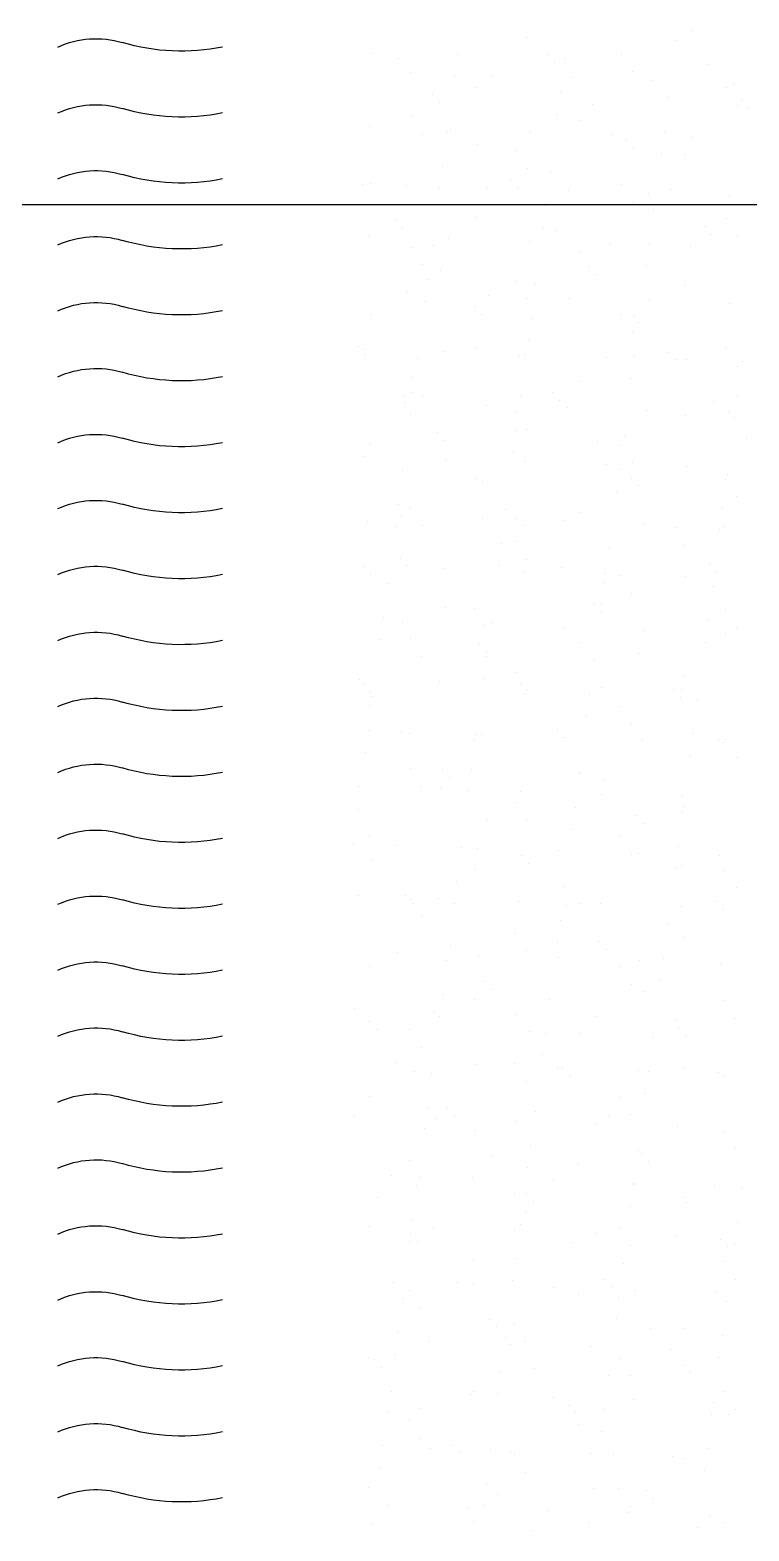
# Model space of a CAD drawing. Header units: millimetres. Extents: x 1203 to 40067, y 460 to 24960.
# Drawn here: x 17054 to 17491, y 15356 to 16266 of the extents above; entities that cross this region are included whole.
import ezdxf

# ---------------------------------------------------------------- set-up
doc = ezdxf.new("R2010")
doc.units = ezdxf.units.MM
for name, color, linetype in [('DOTE', 1, 'Continuous'), ('JJ', 252, 'Continuous'), ('LVTRY', 6, 'Continuous'), ('SPACE', 3, 'Continuous')]:
    doc.layers.add(name, color=color, linetype=linetype)
doc.styles.add('DIM_FONT', font='SIMPLEX.shx', dxfattribs={"width": 0.8})

# ---------------------------------------------------------------- blocks, each defined once
blk = doc.blocks.new('_C0FZY')
at = {"layer": 'JJ', "color": 8}
for p, q in [((1773.36, 82.89), (1773.36, 82.89)), ((1782.84, 76.6), (1782.84, 76.6)), ((1872.7, 78.13), (1872.7, 78.13)), ((1815.92, 68.32), (1815.92, 68.32)), ((1850.06, 65.51), (1850.06, 65.51)), ((1860.78, 67.9), (1860.78, 67.9)), ((1915.46, 68.28), (1915.46, 68.28)), ((1951.03, 65.7), (1951.03, 65.7)), ((1967.84, 68.81), (1967.84, 68.81)), ((1763.33, 62.23), (1763.33, 62.23)), ((1809.09, 57.61), (1809.09, 57.61)), ((1856.49, 63.22), (1856.49, 63.22)), ((1894.75, 55.46), (1894.75, 55.46)), ((1917.2, 55.06), (1917.2, 55.06)), ((1943.69, 57.06), (1943.69, 57.06)), ((1747.92, 50.66), (1747.92, 50.66)), ((1752.31, 47.81), (1752.31, 47.81)), ((1796.86, 52.26), (1796.86, 52.26)), ((1845.81, 53.86), (1845.81, 53.86)), ((1904.23, 48.3), (1904.23, 48.3)), ((1743.08, 40.14), (1743.08, 40.14)), ((1745.49, 37.1), (1745.49, 37.1)), ((1787.38, 42.1), (1787.38, 42.1)), ((1833.33, 37.94), (1833.33, 37.94)), ((1852.78, 44.86), (1852.78, 44.86)), ((1926.49, 38.92), (1926.49, 38.92)), ((1930.78, 43.61), (1930.78, 43.61)), ((1738.79, 35.45), (1738.79, 35.45)), ((1840.63, 27.78), (1840.63, 27.78)), ((1854.52, 31.64), (1854.52, 31.64)), ((1943.27, 30.25), (1943.27, 30.25)), ((1790.1, 21.45), (1790.1, 21.45)), ((1821.99, 19.51), (1821.99, 19.51)), ((1870.93, 21.11), (1870.93, 21.11)), ((1919.87, 22.71), (1919.87, 22.71)), ((1921.75, 20.56), (1921.75, 20.56)), ((1936.45, 19.54), (1936.45, 19.54)), ((1968.82, 24.31), (1968.82, 24.31)), ((1773.05, 17.91), (1773.05, 17.91)), ((1808.79, 11.16), (1808.79, 11.16)), ((1813.08, 15.84), (1813.08, 15.84)), ((1879.67, 9.74), (1879.67, 9.74)), ((1903.32, 13.64), (1903.32, 13.64)), ((1777.02, 7.27), (1777.02, 7.27)), ((1791.84, 8.22), (1791.84, 8.22)), ((1859.06, -2.86), (1859.06, -2.86)), ((1872.84, -0.97), (1872.84, -0.97)), ((1883.08, -8.45), (1883.08, -8.45)), ((1924.46, -0.09), (1924.46, -0.09)), ((1750.39, -17.95), (1750.39, -17.95)), ((1785.62, -14.12), (1785.62, -14.12)), ((1799.34, -16.35), (1799.34, -16.35)), ((1816.06, -10.78), (1816.06, -10.78)), ((1848.28, -14.75), (1848.28, -14.75)), ((1878.79, -13.14), (1878.79, -13.14)), ((1897.22, -13.15), (1897.22, -13.15)), ((1926.2, -13.31), (1926.2, -13.31)), ((1946.16, -11.55), (1946.16, -11.55)), ((1967.98, -10.29), (1967.98, -10.29)), ((1973.32, -10.65), (1973.32, -10.65)), ((1796.38, -26.28), (1796.38, -26.28)), ((1809.24, -21.49), (1809.24, -21.49)), ((1861.78, -23.51), (1861.78, -23.51)), ((1752.46, -31.29), (1752.46, -31.29)), ((1765.37, -36.22), (1765.37, -36.22)), ((1904.37, -30.8), (1904.37, -30.8)), ((1953.07, -32.75), (1953.07, -32.75)), ((1745.63, -42), (1745.63, -42)), ((1761.08, -40.9), (1761.08, -40.9)), ((1855.62, -38.42), (1855.62, -38.42)), ((1863.52, -36.73), (1863.52, -36.73)), ((1871.78, -45.38), (1871.78, -45.38)), ((1920.72, -43.78), (1920.72, -43.78)), ((1948.78, -37.43), (1948.78, -37.43)), ((1969.66, -42.18), (1969.66, -42.18)), ((1773.9, -48.58), (1773.9, -48.58)), ((1799.1, -46.93), (1799.1, -46.93)), ((1822.84, -46.98), (1822.84, -46.98)), ((1840.77, -51.32), (1840.77, -51.32)), ((1930.75, -47.81), (1930.75, -47.81)), ((1943.41, -48.85), (1943.41, -48.85)), ((1800.84, -60.15), (1800.84, -60.15)), ((1835.37, -60.51), (1835.37, -60.51)), ((1925.62, -62.71), (1925.62, -62.71)), ((1936.59, -59.56), (1936.59, -59.56)), ((1777.17, -71.83), (1777.17, -71.83)), ((1831.08, -65.2), (1831.08, -65.2)), ((1868.06, -71.23), (1868.06, -71.23)), ((1879.81, -69.36), (1879.81, -69.36)), ((1933.46, -68.46), (1933.46, -68.46)), ((1799.02, -81.32), (1799.02, -81.32)), ((1847.97, -79.72), (1847.97, -79.72)), ((1872.99, -80.07), (1872.99, -80.07)), ((1896.91, -78.12), (1896.91, -78.12)), ((1935.21, -81.68), (1935.21, -81.68)), ((1945.85, -76.52), (1945.85, -76.52)), ((1750.08, -82.92), (1750.08, -82.92)), ((1807.91, -90.48), (1807.91, -90.48)), ((1816.21, -89.88), (1816.21, -89.88)), ((1901.08, -89.49), (1901.08, -89.49)), ((1905.37, -84.81), (1905.37, -84.81)), ((1968.12, -89.39), (1968.12, -89.39)), ((1805.38, -94.65), (1805.38, -94.65)), ((1870.78, -91.88), (1870.78, -91.88)), ((1809.38, -100.59), (1809.38, -100.59)), ((1872.52, -105.1), (1872.52, -105.1)), ((1975.37, -109.1), (1975.37, -109.1)), ((1742.7, -118.07), (1742.7, -118.07)), ((1752.6, -110.39), (1752.6, -110.39)), ((1776.37, -117.18), (1776.37, -117.18)), ((1783.38, -117.26), (1783.38, -117.26)), ((1787.67, -112.58), (1787.67, -112.58)), ((1808.1, -115.3), (1808.1, -115.3)), ((1825.31, -115.58), (1825.31, -115.58)), ((1874.25, -113.98), (1874.25, -113.98)), ((1877.91, -114.77), (1877.91, -114.77)), ((1904.52, -109.9), (1904.52, -109.9)), ((1923.19, -112.38), (1923.19, -112.38)), ((1939.75, -116.18), (1939.75, -116.18)), ((1971.08, -113.79), (1971.08, -113.79)), ((1972.13, -110.78), (1972.13, -110.78)), ((1745.78, -121.1), (1745.78, -121.1)), ((1809.84, -128.52), (1809.84, -128.52)), ((1840.91, -130.41), (1840.91, -130.41)), ((1943.56, -127.95), (1943.56, -127.95)), ((1745.42, -138.72), (1745.42, -138.72)), ((1760.21, -142.54), (1760.21, -142.54)), ((1853.37, -141.55), (1853.37, -141.55)), ((1857.66, -136.87), (1857.66, -136.87)), ((1877.07, -139.6), (1877.07, -139.6)), ((1897.76, -144.61), (1897.76, -144.61)), ((1936.73, -138.66), (1936.73, -138.66)), ((1942.47, -136.83), (1942.47, -136.83)), ((1946.7, -143.01), (1946.7, -143.01)), ((1947.91, -139.07), (1947.91, -139.07)), ((1747.16, -151.94), (1747.16, -151.94)), ((1750.93, -149.41), (1750.93, -149.41)), ((1777.31, -150.93), (1777.31, -150.93)), ((1799.87, -147.81), (1799.87, -147.81)), ((1848.81, -146.21), (1848.81, -146.21)), ((1879.95, -148.46), (1879.95, -148.46)), ((1944.21, -150.05), (1944.21, -150.05)), ((1814.38, -163.02), (1814.38, -163.02)), ((1873.13, -159.17), (1873.13, -159.17)), ((1879.78, -160.25), (1879.78, -160.25)), ((1927.66, -161.17), (1927.66, -161.17)), ((1739.96, -164.64), (1739.96, -164.64)), ((1816.35, -168.97), (1816.35, -168.97)), ((1830.21, -166.83), (1830.21, -166.83)), ((1923.37, -165.85), (1923.37, -165.85)), ((1968.27, -168.49), (1968.27, -168.49)), ((1809.53, -179.69), (1809.53, -179.69)), ((1825, -180.55), (1825, -180.55)), ((1873.94, -178.95), (1873.94, -178.95)), ((1881.53, -173.47), (1881.53, -173.47)), ((1922.88, -177.35), (1922.88, -177.35)), ((1971.82, -175.75), (1971.82, -175.75)), ((1751.7, -186.44), (1751.7, -186.44)), ((1752.74, -189.49), (1752.74, -189.49)), ((1776.06, -182.15), (1776.06, -182.15)), ((1809.96, -188.93), (1809.96, -188.93)), ((1817.1, -183.67), (1817.1, -183.67)), ((1900.21, -191.13), (1900.21, -191.13)), ((1904.66, -189), (1904.66, -189)), ((1948.75, -184.55), (1948.75, -184.55)), ((1745.92, -200.2), (1745.92, -200.2)), ((1805.67, -193.61), (1805.67, -193.61)), ((1818.84, -196.89), (1818.84, -196.89)), ((1754.42, -207.09), (1754.42, -207.09)), ((1886.07, -207.97), (1886.07, -207.97)), ((1943.7, -207.05), (1943.7, -207.05)), ((1951.47, -205.2), (1951.47, -205.2)), ((1753.4, -218.01), (1753.4, -218.01)), ((1802.34, -216.41), (1802.34, -216.41)), ((1841.06, -209.51), (1841.06, -209.51)), ((1851.29, -214.81), (1851.29, -214.81)), ((1875.67, -217.91), (1875.67, -217.91)), ((1879.96, -213.23), (1879.96, -213.23)), ((1900.23, -213.21), (1900.23, -213.21)), ((1936.88, -217.76), (1936.88, -217.76)), ((1949.17, -211.61), (1949.17, -211.61)), ((1953.21, -218.42), (1953.21, -218.42)), ((1970.2, -215.42), (1970.2, -215.42)), ((1756.16, -220.31), (1756.16, -220.31)), ((1782.5, -218.89), (1782.5, -218.89)), ((1880.1, -227.56), (1880.1, -227.56)), ((1777.45, -230.03), (1777.45, -230.03)), ((1823.39, -231.39), (1823.39, -231.39)), ((1888.79, -228.62), (1888.79, -228.62)), ((1757.96, -245.67), (1757.96, -245.67)), ((1762.25, -240.99), (1762.25, -240.99)), ((1852.5, -243.19), (1852.5, -243.19)), ((1873.27, -238.27), (1873.27, -238.27)), ((1874.79, -245.44), (1874.79, -245.44)), ((1890.53, -241.84), (1890.53, -241.84)), ((1923.73, -243.84), (1923.73, -243.84)), ((1945.66, -242.2), (1945.66, -242.2)), ((1949.95, -237.52), (1949.95, -237.52)), ((1972.67, -242.24), (1972.67, -242.24)), ((1760.7, -254.81), (1760.7, -254.81)), ((1776.91, -248.64), (1776.91, -248.64)), ((1816.49, -248.07), (1816.49, -248.07)), ((1825.85, -247.04), (1825.85, -247.04)), ((1826.1, -252.04), (1826.1, -252.04)), ((1957.75, -252.92), (1957.75, -252.92)), ((1968.41, -247.59), (1968.41, -247.59)), ((1809.67, -258.78), (1809.67, -258.78)), ((1752.89, -268.59), (1752.89, -268.59)), ((1827.85, -265.26), (1827.85, -265.26)), ((1827.96, -269.97), (1827.96, -269.97)), ((1832.25, -265.29), (1832.25, -265.29)), ((1904.81, -268.1), (1904.81, -268.1)), ((1922.5, -267.48), (1922.5, -267.48)), ((1746.06, -279.3), (1746.06, -279.3)), ((1763.42, -275.46), (1763.42, -275.46)), ((1802.03, -281.39), (1802.03, -281.39)), ((1850.97, -279.79), (1850.97, -279.79)), ((1895.07, -276.34), (1895.07, -276.34)), ((1899.92, -278.19), (1899.92, -278.19)), ((1948.86, -276.59), (1948.86, -276.59)), ((1960.47, -273.57), (1960.47, -273.57)), ((1753.09, -282.99), (1753.09, -282.99)), ((1765.16, -288.68), (1765.16, -288.68)), ((1841.2, -288.61), (1841.2, -288.61)), ((1902.25, -289.58), (1902.25, -289.58)), ((1943.84, -286.15), (1943.84, -286.15)), ((1962.21, -286.79), (1962.21, -286.79)), ((1804.8, -295.25), (1804.8, -295.25)), ((1832.39, -299.76), (1832.39, -299.76)), ((1897.79, -296.99), (1897.79, -296.99)), ((1897.96, -294.26), (1897.96, -294.26)), ((1937.02, -296.86), (1937.02, -296.86)), ((1777.6, -309.13), (1777.6, -309.13)), ((1880.24, -306.66), (1880.24, -306.66)), ((1779.38, -317.24), (1779.38, -317.24)), ((1784.55, -317.35), (1784.55, -317.35)), ((1828.32, -315.64), (1828.32, -315.64)), ((1873.42, -317.37), (1873.42, -317.37)), ((1877.26, -314.04), (1877.26, -314.04)), ((1899.53, -310.21), (1899.53, -310.21)), ((1926.2, -312.44), (1926.2, -312.44)), ((1967.96, -318.56), (1967.96, -318.56)), ((1972.25, -313.88), (1972.25, -313.88)), ((1975.14, -310.84), (1975.14, -310.84)), ((1769.71, -323.18), (1769.71, -323.18)), ((1780.26, -322.03), (1780.26, -322.03)), ((1816.64, -327.17), (1816.64, -327.17)), ((1835.11, -320.41), (1835.11, -320.41)), ((1874.79, -319.54), (1874.79, -319.54)), ((1966.75, -321.29), (1966.75, -321.29)), ((1968.55, -326.68), (1968.55, -326.68)), ((1836.85, -333.63), (1836.85, -333.63)), ((1772.42, -343.83), (1772.42, -343.83)), ((1809.81, -337.88), (1809.81, -337.88)), ((1854.54, -341.64), (1854.54, -341.64)), ((1900.76, -344.67), (1900.76, -344.67)), ((1904.07, -344.71), (1904.07, -344.71)), ((1944.79, -343.84), (1944.79, -343.84)), ((1949.7, -343.07), (1949.7, -343.07)), ((1969.47, -341.94), (1969.47, -341.94)), ((1753.03, -347.69), (1753.03, -347.69)), ((1753.94, -349.47), (1753.94, -349.47)), ((1757.09, -347.31), (1757.09, -347.31)), ((1802.88, -347.87), (1802.88, -347.87)), ((1850.25, -346.32), (1850.25, -346.32)), ((1851.82, -346.27), (1851.82, -346.27)), ((1904.95, -347.2), (1904.95, -347.2)), ((1746.21, -358.4), (1746.21, -358.4)), ((1774.17, -357.05), (1774.17, -357.05)), ((1971.21, -355.16), (1971.21, -355.16)), ((1827.09, -371.61), (1827.09, -371.61)), ((1841.35, -367.71), (1841.35, -367.71)), ((1841.39, -368.13), (1841.39, -368.13)), ((1906.79, -365.36), (1906.79, -365.36)), ((1920.25, -370.62), (1920.25, -370.62)), ((1924.54, -365.94), (1924.54, -365.94)), ((1943.99, -365.24), (1943.99, -365.24)), ((1779.07, -382.22), (1779.07, -382.22)), ((1828.01, -380.62), (1828.01, -380.62)), ((1876.95, -379.02), (1876.95, -379.02)), ((1908.53, -378.58), (1908.53, -378.58)), ((1925.89, -377.42), (1925.89, -377.42)), ((1937.16, -375.96), (1937.16, -375.96)), ((1974.83, -375.82), (1974.83, -375.82)), ((1777.74, -388.23), (1777.74, -388.23)), ((1844.11, -388.78), (1844.11, -388.78)), ((1880.38, -385.76), (1880.38, -385.76)), ((1975.75, -389.66), (1975.75, -389.66)), ((1778.71, -391.55), (1778.71, -391.55)), ((1802.55, -398.38), (1802.55, -398.38)), ((1806.84, -393.7), (1806.84, -393.7)), ((1873.56, -396.47), (1873.56, -396.47)), ((1897.09, -395.9), (1897.09, -395.9)), ((1816.78, -406.27), (1816.78, -406.27)), ((1845.85, -402), (1845.85, -402)), ((1968.7, -405.78), (1968.7, -405.78)), ((1756.41, -418.08), (1756.41, -418.08)), ((1781.43, -412.2), (1781.43, -412.2)), ((1805.35, -416.48), (1805.35, -416.48)), ((1809.96, -416.98), (1809.96, -416.98)), ((1854.29, -414.88), (1854.29, -414.88)), ((1876.84, -418), (1876.84, -418)), ((1903.23, -413.28), (1903.23, -413.28)), ((1913.07, -413.08), (1913.07, -413.08)), ((1952.18, -411.68), (1952.18, -411.68)), ((1978.47, -410.31), (1978.47, -410.31)), ((1753.18, -426.79), (1753.18, -426.79)), ((1779.38, -423.67), (1779.38, -423.67)), ((1783.17, -425.42), (1783.17, -425.42)), ((1872.55, -422.68), (1872.55, -422.68)), ((1905.09, -426.3), (1905.09, -426.3)), ((1967.08, -420.2), (1967.08, -420.2)), ((1850.39, -436.5), (1850.39, -436.5)), ((1915.79, -433.73), (1915.79, -433.73)), ((1746.35, -437.5), (1746.35, -437.5)), ((1759.14, -445.76), (1759.14, -445.76)), ((1877.8, -445.51), (1877.8, -445.51)), ((1926.74, -443.91), (1926.74, -443.91)), ((1944.13, -444.34), (1944.13, -444.34)), ((1946.84, -442.29), (1946.84, -442.29)), ((1975.68, -442.31), (1975.68, -442.31)), ((1754.85, -450.45), (1754.85, -450.45)), ((1779.91, -448.71), (1779.91, -448.71)), ((1828.86, -447.11), (1828.86, -447.11)), ((1841.49, -446.81), (1841.49, -446.81)), ((1849.38, -447.96), (1849.38, -447.96)), ((1917.53, -446.95), (1917.53, -446.95)), ((1937.31, -455.06), (1937.31, -455.06)), ((1942.55, -446.97), (1942.55, -446.97)), ((1787.71, -459.92), (1787.71, -459.92)), ((1853.11, -457.15), (1853.11, -457.15)), ((1777.88, -467.33), (1777.88, -467.33)), ((1829.13, -470.06), (1829.13, -470.06)), ((1854.85, -470.37), (1854.85, -470.37)), ((1880.53, -464.86), (1880.53, -464.86)), ((1919.38, -472.26), (1919.38, -472.26)), ((1790.43, -480.57), (1790.43, -480.57)), ((1805.04, -481.45), (1805.04, -481.45)), ((1824.84, -474.74), (1824.84, -474.74)), ((1853.98, -479.85), (1853.98, -479.85)), ((1873.7, -475.57), (1873.7, -475.57)), ((1902.92, -478.25), (1902.92, -478.25)), ((1922.07, -481.45), (1922.07, -481.45)), ((1951.86, -476.65), (1951.86, -476.65)), ((1756.1, -483.05), (1756.1, -483.05)), ((1816.92, -485.37), (1816.92, -485.37)), ((1968.84, -484.88), (1968.84, -484.88)), ((1792.17, -493.79), (1792.17, -493.79)), ((1801.68, -500.02), (1801.68, -500.02)), ((1810.1, -496.08), (1810.1, -496.08)), ((1894.84, -499.04), (1894.84, -499.04)), ((1899.13, -494.35), (1899.13, -494.35)), ((1753.32, -505.89), (1753.32, -505.89)), ((1859.39, -504.87), (1859.39, -504.87)), ((1905.24, -505.4), (1905.24, -505.4)), ((1924.79, -502.1), (1924.79, -502.1)), ((1746.5, -516.6), (1746.5, -516.6)), ((1782.39, -517.31), (1782.39, -517.31)), ((1831.33, -515.71), (1831.33, -515.71)), ((1880.27, -514.11), (1880.27, -514.11)), ((1926.53, -515.32), (1926.53, -515.32)), ((1929.21, -512.51), (1929.21, -512.51)), ((1969.13, -518.65), (1969.13, -518.65)), ((1978.15, -510.91), (1978.15, -510.91)), ((1777.14, -526.8), (1777.14, -526.8)), ((1781.43, -522.12), (1781.43, -522.12)), ((1841.63, -525.91), (1841.63, -525.91)), ((1862.11, -525.52), (1862.11, -525.52)), ((1871.67, -524.32), (1871.67, -524.32)), ((1944.28, -523.44), (1944.28, -523.44)), ((1964.84, -523.33), (1964.84, -523.33)), ((1796.71, -528.29), (1796.71, -528.29)), ((1937.45, -534.15), (1937.45, -534.15)), ((1863.85, -538.74), (1863.85, -538.74)), ((1880.67, -543.96), (1880.67, -543.96)), ((1903.77, -544.74), (1903.77, -544.74)), ((1952.71, -543.14), (1952.71, -543.14)), ((1753.97, -552.08), (1753.97, -552.08)), ((1756.95, -549.54), (1756.95, -549.54)), ((1778.03, -546.42), (1778.03, -546.42)), ((1799.43, -548.94), (1799.43, -548.94)), ((1805.89, -547.94), (1805.89, -547.94)), ((1847.14, -551.1), (1847.14, -551.1)), ((1851.43, -546.41), (1851.43, -546.41)), ((1854.83, -546.34), (1854.83, -546.34)), ((1873.85, -554.67), (1873.85, -554.67)), ((1931.07, -549.83), (1931.07, -549.83)), ((1941.67, -548.61), (1941.67, -548.61)), ((1801.17, -562.16), (1801.17, -562.16)), ((1968.98, -563.98), (1968.98, -563.98)), ((1817.07, -564.47), (1817.07, -564.47)), ((1868.39, -573.24), (1868.39, -573.24)), ((1921.42, -570.71), (1921.42, -570.71)), ((1933.79, -570.47), (1933.79, -570.47)), ((1782.07, -582.28), (1782.07, -582.28)), ((1810.24, -575.18), (1810.24, -575.18)), ((1823.97, -576.38), (1823.97, -576.38)), ((1831.02, -580.68), (1831.02, -580.68)), ((1879.96, -579.08), (1879.96, -579.08)), ((1917.13, -575.39), (1917.13, -575.39)), ((1928.9, -577.48), (1928.9, -577.48)), ((1977.84, -575.88), (1977.84, -575.88)), ((1753.46, -584.98), (1753.46, -584.98)), ((1905.38, -584.5), (1905.38, -584.5)), ((1935.53, -583.7), (1935.53, -583.7)), ((1746.64, -595.7), (1746.64, -595.7)), ((1803.72, -598.47), (1803.72, -598.47)), ((1805.71, -596.66), (1805.71, -596.66)), ((1871.11, -593.89), (1871.11, -593.89)), ((1893.97, -600.67), (1893.97, -600.67)), ((1799.43, -603.16), (1799.43, -603.16)), ((1841.78, -605.01), (1841.78, -605.01)), ((1872.85, -607.11), (1872.85, -607.11)), ((1944.42, -602.54), (1944.42, -602.54)), ((1759.42, -618.14), (1759.42, -618.14)), ((1808.36, -616.54), (1808.36, -616.54)), ((1808.43, -617.31), (1808.43, -617.31)), ((1857.3, -614.94), (1857.3, -614.94)), ((1906.24, -613.34), (1906.24, -613.34)), ((1937.6, -613.25), (1937.6, -613.25)), ((1940.07, -618.2), (1940.07, -618.2)), ((1955.18, -611.74), (1955.18, -611.74)), ((1743.03, -620.08), (1743.03, -620.08)), ((1778.17, -625.52), (1778.17, -625.52)), ((1869.43, -627.45), (1869.43, -627.45)), ((1873.72, -622.77), (1873.72, -622.77)), ((1880.82, -623.06), (1880.82, -623.06)), ((1963.97, -624.97), (1963.97, -624.97)), ((1776.27, -628.44), (1776.27, -628.44)), ((1810.17, -630.53), (1810.17, -630.53)), ((1873.99, -633.77), (1873.99, -633.77)), ((1745.75, -640.73), (1745.75, -640.73)), ((1817.21, -643.57), (1817.21, -643.57)), ((1877.39, -641.61), (1877.39, -641.61)), ((1880.8, -645.57), (1880.8, -645.57)), ((1929.75, -643.97), (1929.75, -643.97)), ((1942.79, -638.85), (1942.79, -638.85)), ((1969.13, -643.08), (1969.13, -643.08)), ((1747.49, -653.95), (1747.49, -653.95)), ((1751.73, -655.22), (1751.73, -655.22)), ((1756.02, -650.54), (1756.02, -650.54)), ((1782.92, -648.77), (1782.92, -648.77)), ((1810.39, -654.28), (1810.39, -654.28)), ((1831.86, -647.17), (1831.86, -647.17)), ((1846.26, -652.73), (1846.26, -652.73)), ((1939.43, -651.75), (1939.43, -651.75)), ((1943.72, -647.06), (1943.72, -647.06)), ((1944.53, -652.07), (1944.53, -652.07)), ((1753.61, -664.08), (1753.61, -664.08)), ((1880.11, -662.26), (1880.11, -662.26)), ((1905.52, -663.6), (1905.52, -663.6)), ((1814.71, -665.03), (1814.71, -665.03)), ((1746.78, -674.79), (1746.78, -674.79)), ((1808.05, -681.52), (1808.05, -681.52)), ((1821.72, -679.51), (1821.72, -679.51)), ((1826.01, -674.83), (1826.01, -674.83)), ((1856.99, -679.92), (1856.99, -679.92)), ((1881.85, -675.49), (1881.85, -675.49)), ((1905.93, -678.32), (1905.93, -678.32)), ((1916.26, -677.03), (1916.26, -677.03)), ((1944.56, -681.64), (1944.56, -681.64)), ((1954.87, -676.72), (1954.87, -676.72)), ((1752.03, -688.45), (1752.03, -688.45)), ((1759.11, -683.12), (1759.11, -683.12)), ((1817.43, -685.68), (1817.43, -685.68)), ((1841.92, -684.11), (1841.92, -684.11)), ((1949.08, -686.57), (1949.08, -686.57)), ((1819.17, -698.9), (1819.17, -698.9)), ((1896.01, -699.13), (1896.01, -699.13)), ((1937.74, -692.35), (1937.74, -692.35)), ((1754.75, -709.1), (1754.75, -709.1)), ((1778.32, -704.62), (1778.32, -704.62)), ((1798.56, -704.79), (1798.56, -704.79)), ((1880.96, -702.16), (1880.96, -702.16)), ((1886.39, -709.99), (1886.39, -709.99)), ((1891.72, -703.81), (1891.72, -703.81)), ((1951.79, -707.22), (1951.79, -707.22)), ((1785.39, -717.37), (1785.39, -717.37)), ((1834.33, -715.77), (1834.33, -715.77)), ((1874.14, -712.87), (1874.14, -712.87)), ((1883.28, -714.17), (1883.28, -714.17)), ((1932.22, -712.57), (1932.22, -712.57)), ((1756.49, -722.32), (1756.49, -722.32)), ((1778.31, -726.89), (1778.31, -726.89)), ((1817.35, -722.67), (1817.35, -722.67)), ((1953.54, -720.44), (1953.54, -720.44)), ((1961.72, -728.1), (1961.72, -728.1)), ((1966.01, -723.42), (1966.01, -723.42)), ((1969.27, -722.18), (1969.27, -722.18)), ((1774.02, -731.57), (1774.02, -731.57)), ((1810.53, -733.38), (1810.53, -733.38)), ((1823.71, -733.4), (1823.71, -733.4)), ((1868.56, -729.09), (1868.56, -729.09)), ((1889.11, -730.64), (1889.11, -730.64)), ((1753.75, -743.18), (1753.75, -743.18)), ((1857.84, -746.4), (1857.84, -746.4)), ((1890.85, -743.86), (1890.85, -743.86)), ((1905.67, -742.69), (1905.67, -742.69)), ((1906.78, -744.8), (1906.78, -744.8)), ((1955.72, -743.2), (1955.72, -743.2)), ((1746.93, -753.89), (1746.93, -753.89)), ((1759.96, -749.6), (1759.96, -749.6)), ((1808.9, -748), (1808.9, -748)), ((1826.43, -754.05), (1826.43, -754.05)), ((1848.31, -751.19), (1848.31, -751.19)), ((1938.55, -753.38), (1938.55, -753.38)), ((1958.08, -754.94), (1958.08, -754.94)), ((1750.85, -756.85), (1750.85, -756.85)), ((1761.03, -756.82), (1761.03, -756.82)), ((1842.06, -763.21), (1842.06, -763.21)), ((1844.02, -755.87), (1844.02, -755.87)), ((1944.71, -760.74), (1944.71, -760.74)), ((1828.17, -767.28), (1828.17, -767.28)), ((1937.88, -771.45), (1937.88, -771.45)), ((1763.75, -777.47), (1763.75, -777.47)), ((1785.08, -782.35), (1785.08, -782.35)), ((1820.85, -781.15), (1820.85, -781.15)), ((1834.02, -780.75), (1834.02, -780.75)), ((1881.1, -781.25), (1881.1, -781.25)), ((1882.96, -779.15), (1882.96, -779.15)), ((1895.4, -778.36), (1895.4, -778.36)), ((1914.01, -780.16), (1914.01, -780.16)), ((1918.3, -775.48), (1918.3, -775.48)), ((1931.91, -777.55), (1931.91, -777.55)), ((1960.8, -775.59), (1960.8, -775.59)), ((1765.49, -790.69), (1765.49, -790.69)), ((1778.46, -783.72), (1778.46, -783.72)), ((1874.28, -791.97), (1874.28, -791.97)), ((1962.54, -788.81), (1962.54, -788.81)), ((1898.11, -799.01), (1898.11, -799.01)), ((1796.31, -807.93), (1796.31, -807.93)), ((1800.6, -803.25), (1800.6, -803.25)), ((1817.5, -801.77), (1817.5, -801.77)), ((1832.71, -801.78), (1832.71, -801.78)), ((1890.85, -805.44), (1890.85, -805.44)), ((1969.42, -801.28), (1969.42, -801.28)), ((1762.43, -818.21), (1762.43, -818.21)), ((1810.67, -812.48), (1810.67, -812.48)), ((1811.37, -816.61), (1811.37, -816.61)), ((1860.31, -815.01), (1860.31, -815.01)), ((1899.85, -812.23), (1899.85, -812.23)), ((1909.25, -813.41), (1909.25, -813.41)), ((1958.19, -811.81), (1958.19, -811.81)), ((1753.89, -822.28), (1753.89, -822.28)), ((1770.03, -825.19), (1770.03, -825.19)), ((1835.43, -822.43), (1835.43, -822.43)), ((1870.6, -827.54), (1870.6, -827.54)), ((1905.81, -821.79), (1905.81, -821.79)), ((1967.08, -823.31), (1967.08, -823.31))]:
    blk.add_line(p, q, dxfattribs=at)
for centre, radius, start, end in [((2082.97, 195.56), 125.51, 258.51045, 286.60704), ((2134.78, 21.83), 55.78, 65.43936, 106.60704), ((2134.78, -18.17), 55.78, 65.43936, 106.60704), ((2082.97, 155.56), 125.51, 258.51045, 286.60704), ((2082.97, 115.56), 125.51, 258.51045, 286.60704), ((2134.78, -58.17), 55.78, 65.43936, 106.60704), ((2082.97, 75.56), 125.51, 258.51045, 286.60704), ((2134.78, -98.17), 55.78, 65.43936, 106.60704), ((2082.97, 35.56), 125.51, 258.51045, 286.60704), ((2134.78, -138.17), 55.78, 65.43936, 106.60704), ((2082.97, -4.44), 125.51, 258.51045, 286.60704), ((2134.78, -178.17), 55.78, 65.43936, 106.60704), ((2134.78, -218.17), 55.78, 65.43936, 106.60704), ((2134.78, -218.17), 55.78, 65.43936, 106.60704), ((2082.97, -44.44), 125.51, 258.51045, 286.60704), ((2082.97, -44.44), 125.51, 258.51045, 286.60704), ((2082.97, -84.44), 125.51, 258.51045, 286.60704), ((2134.78, -258.17), 55.78, 65.43936, 106.60704), ((2082.97, -124.44), 125.51, 258.51045, 286.60704), ((2134.78, -298.17), 55.78, 65.43936, 106.60704), ((2082.97, -164.44), 125.51, 258.51045, 286.60704), ((2134.78, -338.17), 55.78, 65.43936, 106.60704), ((2082.97, -204.44), 125.51, 258.51045, 286.60704), ((2134.78, -378.17), 55.78, 65.43936, 106.60704), ((2134.78, -418.17), 55.78, 65.43936, 106.60704), ((2082.97, -244.44), 125.51, 258.51045, 286.60704), ((2082.97, -284.44), 125.51, 258.51045, 286.60704), ((2134.78, -458.17), 55.78, 65.43936, 106.60704), ((2082.97, -324.44), 125.51, 258.51045, 286.60704), ((2134.78, -498.17), 55.78, 65.43936, 106.60704), ((2134.78, -538.17), 55.78, 65.43936, 106.60704), ((2082.97, -364.44), 125.51, 258.51045, 286.60704), ((2082.97, -404.44), 125.51, 258.51045, 286.60704), ((2134.78, -578.17), 55.78, 65.43936, 106.60704), ((2134.78, -618.17), 55.78, 65.43936, 106.60704), ((2082.97, -444.44), 125.51, 258.51045, 286.60704), ((2082.97, -484.44), 125.51, 258.51045, 286.60704), ((2082.97, -484.44), 125.51, 258.51045, 286.60704), ((2134.78, -658.17), 55.78, 65.43936, 106.60704), ((2134.78, -658.17), 55.78, 65.43936, 106.60704), ((2082.97, -524.44), 125.51, 258.51045, 286.60704), ((2134.78, -698.17), 55.78, 65.43936, 106.60704), ((2134.78, -738.17), 55.78, 65.43936, 106.60704), ((2082.97, -564.44), 125.51, 258.51045, 286.60704), ((2082.97, -604.44), 125.51, 258.51045, 286.60704), ((2134.78, -778.17), 55.78, 65.43936, 106.60704), ((2082.97, -644.44), 125.51, 258.51045, 286.60704), ((2134.78, -818.17), 55.78, 65.43936, 106.60704), ((2082.97, -684.44), 125.51, 258.51045, 286.60704), ((2134.78, -858.17), 55.78, 65.43936, 106.60704)]:
    blk.add_arc(centre, radius, start, end, dxfattribs=at)
at = {"style": 'DIM_FONT', "width": 0.8, "flags": 9}
for tag in ['YSIZE', 'XSIZE']:
    blk.add_attdef(tag, (0, 0), '', height=0.5, dxfattribs=at)
blk = doc.blocks.new('111')
blk.add_blockref('_C0FZY', (14400, 8700))
blk = doc.blocks.new('_C245JOH')
at = {"layer": 'LVTRY', "xscale": -1}
blk.add_blockref('111', (14400, -7775), dxfattribs=at)
at = {"style": 'DIM_FONT', "width": 0.7, "flags": 9}
for tag in ['YSIZE', 'XSIZE']:
    blk.add_attdef(tag, (0, 0), '', height=0.5, dxfattribs=at)

msp = doc.modelspace()

# ---------------------------------------------------------------- linework, layer by layer
at = {"layer": 'DOTE'}
msp.add_line((5450.77, 16160.38), (36371.08, 16160.38), dxfattribs=at)

# ---------------------------------------------------------------- block references
at = {"layer": 'SPACE'}
msp.add_blockref('_C245JOH', (19229.17, 15258.35), dxfattribs=at)

doc.saveas('drawing.dxf')
